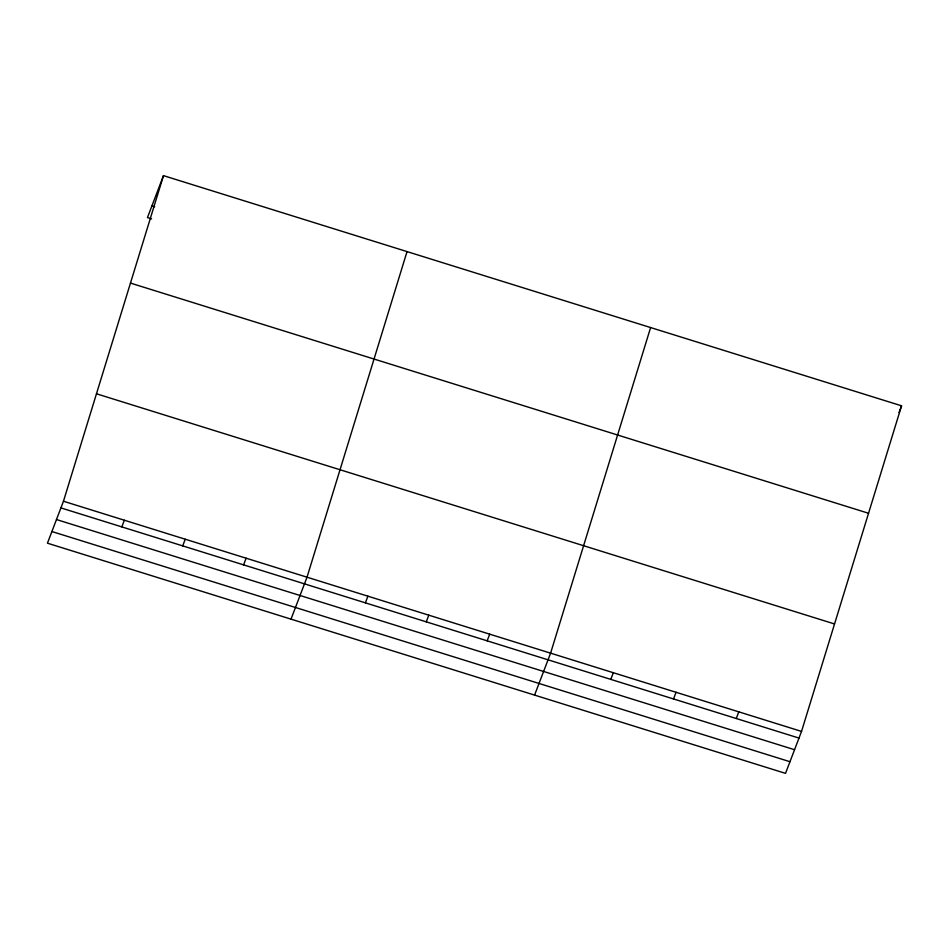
<?xml version="1.0" encoding="UTF-8"?>
<svg xmlns="http://www.w3.org/2000/svg" width="949" height="949" viewBox="0 0 949 949"><rect width="100%" height="100%" fill="white"/><g stroke="black" fill="none" stroke-linecap="round" stroke-linejoin="round"><path stroke-width="1.42" d="M63.464 501.238L163.477 175.636L901.55 405.816L801.537 731.418L785.523 773.364L47.45 543.184L63.464 501.238L801.537 731.418M407.038 251.604L307.025 577.194L291.011 619.139M650.611 327.559L550.598 653.161L534.572 695.095M163.477 175.636L147.463 217.582L151.615 218.875M121.816 526.897L124.355 520.23M182.706 545.877L185.245 539.222M243.596 564.869L246.135 558.214M365.377 602.852L367.915 596.186M426.267 621.844L428.806 615.177M487.157 640.836L489.708 634.169M610.788 679.389L613.327 672.722M673.517 698.95L676.068 692.284M736.258 718.512L738.796 711.857M899.011 412.483L901.55 405.816M151.911 205.945L154.675 206.799M130.476 283.087L868.549 513.267M96.466 393.788L834.539 623.967M60.926 507.905L798.999 738.085M56.477 519.542L794.55 749.722M51.898 531.535L789.971 761.715"/></g></svg>
